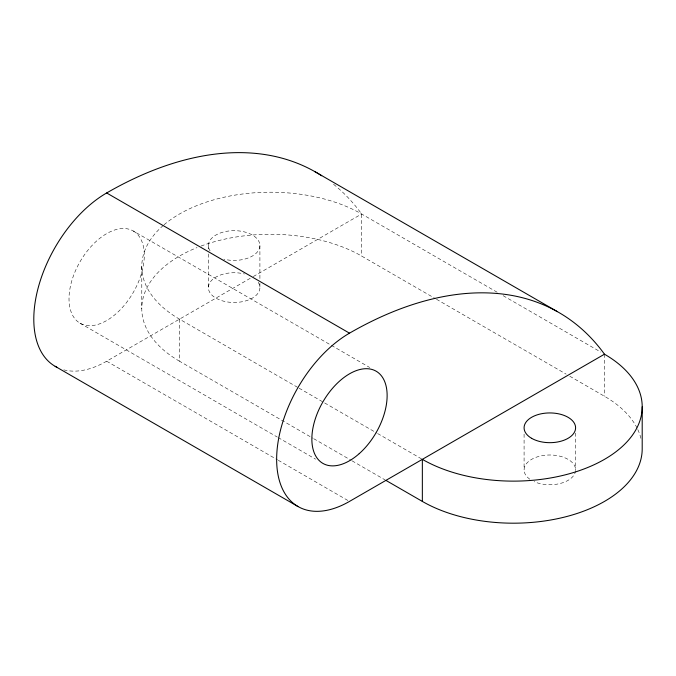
<?xml version="1.0" encoding="UTF-8"?>
<svg xmlns="http://www.w3.org/2000/svg" width="676" height="676" viewBox="0 0 676 676"><rect width="100%" height="100%" fill="white"/><g stroke="black" fill="none" stroke-linecap="round" stroke-linejoin="round"><path stroke-width="0.51" stroke-dasharray="3.38 2.54" d="M63.84 369.865A103.031 59.488 -60 0 0 106.656 361.212L252.359 277.084M253.272 276.56L361.635 213.996L497.663 292.531M503.147 295.691L600.829 352.095M201.068 246.039A128.786 74.352 0 0 1 361.635 256.06L435.589 298.75M436.502 299.274L566.133 374.124M569.783 376.228L604.479 396.263A128.786 74.352 0 0 1 637.392 428.711M133.265 230.989A53.235 30.733 -60 0 1 116.399 313.444A53.235 30.733 -60 0 1 70.296 286.827A53.235 30.733 -60 0 1 133.265 230.989L330.463 344.836M331.375 345.36L369.721 367.499M163.279 225.446A128.786 74.352 0 0 0 179.503 319.148L298.184 387.669M299.105 388.193L323.753 402.423M324.666 402.955L376.701 432.995M377.614 433.527L422.348 459.35M179.503 319.148L179.503 361.212L312.794 438.166M313.706 438.69L351.14 460.297M352.052 460.829L384.914 479.799M80.038 323.187L277.236 437.034M278.149 437.566L315.574 459.173M106.656 361.212L277.371 459.773M278.284 460.297L348.579 500.882M604.479 354.199L604.479 396.263M575.597 433.062L575.597 469.871M524.086 434.119L524.086 469.871M333.53 184.269A418.554 241.653 -60 0 1 361.635 213.996L361.635 256.06M259.905 245.54L259.905 279.188M259.905 283.396L259.905 287.604M208.385 245.54L208.385 249.748M208.385 253.956L208.385 287.604M141.783 266.572L141.783 308.636M179.503 361.212A128.786 74.352 0 0 1 197.054 247.585M637.814 429.59A128.786 74.352 0 0 1 641.423 440.667M529.823 479.225A25.756 14.872 0 0 1 543.825 455.404A25.756 14.872 0 0 1 575.031 472.955A25.756 14.872 0 0 1 534.158 481.667M258.19 282.272A25.756 14.872 0 0 1 236.896 302.392A25.756 14.872 0 0 1 208.681 285.348A25.756 14.872 0 0 1 244.45 273.974M164.031 224.795A128.786 74.352 0 0 1 361.635 213.996M210.101 250.872A25.756 14.872 0 0 1 231.395 230.753A25.756 14.872 0 0 1 259.601 247.796A25.756 14.872 0 0 1 223.84 259.17"/><path stroke-width="1.01" d="M604.479 354.199L349.492 501.415A103.031 59.488 -60 0 1 276.645 459.35A103.031 59.488 -60 0 1 349.492 333.167A418.554 241.653 -60 0 1 604.479 354.199A128.786 74.352 0 0 1 604.479 459.35A128.786 74.352 0 0 1 422.348 459.35L422.348 501.415A128.786 74.352 0 0 0 562.694 517.529A128.786 74.352 0 0 0 642.2 448.839L642.2 406.775M314.526 171.434L557.37 311.636M56.953 367.288A103.031 59.488 -60 0 1 38.87 285.373A103.031 59.488 -60 0 1 106.656 192.964L349.492 333.167M385.827 480.332L422.348 501.415M55.136 366.308L297.981 506.518M106.656 192.964A418.554 241.653 -60 0 1 321.691 175.752M531.623 438.318A25.756 14.872 0 0 0 574.718 431.651A25.756 14.872 0 0 0 543.174 413.442A25.756 14.872 0 0 0 531.623 438.318M359.235 453.647A53.235 30.733 -60 0 0 376.11 371.192A53.235 30.733 -60 0 0 313.14 427.029A53.235 30.733 -60 0 0 359.235 453.647"/></g></svg>
